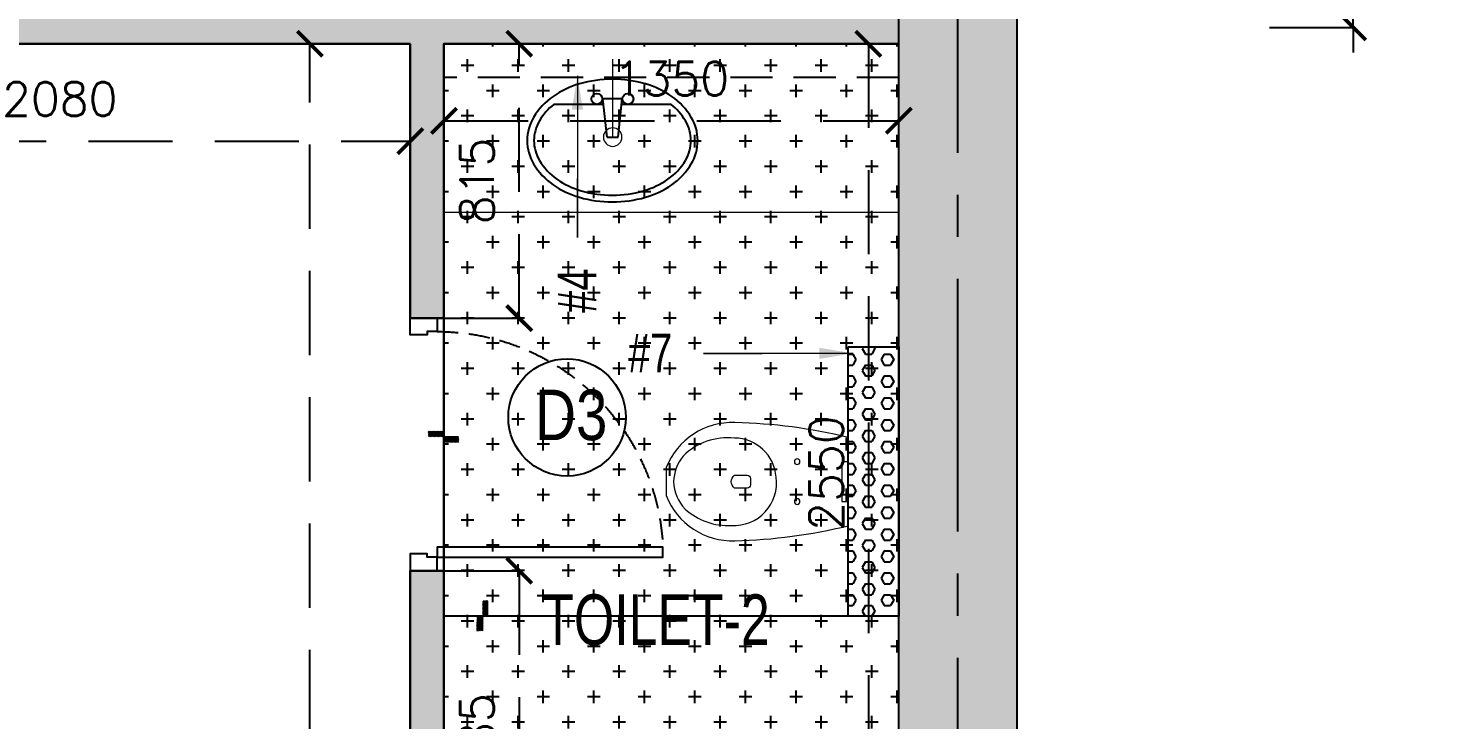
# Model space of a CAD drawing. Header units: millimetres. Extents: x 1124992 to 1258557, y -5767803 to -5695799.
# Drawn here: x 1224778 to 1228973, y -5716856 to -5714803 of the extents above; entities that cross this region are included whole.
import ezdxf
from ezdxf.enums import TextEntityAlignment as Align

# ---------------------------------------------------------------- set-up
doc = ezdxf.new("R2010")
doc.units = ezdxf.units.MM
doc.header["$LTSCALE"] = 1000
doc.header["$MEASUREMENT"] = 0
for name, pattern in [('$1$AUDIT_D_120904163729-0', [0]), ('$36$HIDDEN', [0.375, 0.25, -0.125]), ('3BHK-A$0$( Hidden )', [0.375, 0.25, -0.125]), ('3BHK-A$0$AUDIT_D_120904163729-0', [0]), ('3BHK-A$0$HIDDEN', [0.375, 0.25, -0.125]), ('AUDIT_D_120904163729-0', [0]), ('T8(T9 IS SIMILAR) - DIMENSION & TEXTING$0$HIDDEN', [0.375, 0.25, -0.125]), ('T8(T9 IS SIMILAR) - TYPICAL FLOOR ELEVATION$0$AUDIT_D_120904163729-0', [0]), ('T8(T9 IS SIMILAR) - TYPICAL FLOOR ELEVATION$0$HIDDEN', [0.375, 0.25, -0.125]), ('T8_REFUGE COLUMNS$0$CENTER2', [1.125, 0.75, -0.125, 0.125, -0.125])]:
    doc.linetypes.add(name, pattern=pattern)
doc.layers.get('0').update_dxf_attribs({"linetype": 'AUDIT_D_120904163729-0'})
for name, color, linetype in [('$0$A-HATCH -160', 251, '$1$AUDIT_D_120904163729-0'), ('$21$A-DIMENSIONS', 2, '$36$HIDDEN'), ('3BHK-A$0$$1$LEDGE WALL', 5, 'Continuous'), ('3BHK-A$0$A-DOOR-FULL', 2, 'Continuous'), ('3BHK-A$0$A-HATCH -160', 251, '3BHK-A$0$AUDIT_D_120904163729-0'), ('3BHK-A$0$A-SANITARY', 2, 'Continuous'), ('3BHK-A$0$a-tile drop', 3, 'Continuous'), ('3BHK-A$0$A-TOI SUNK 50MM', 8, 'Continuous'), ('3BHK-A$0$APT PLANS-typ$0$TILEDROP', 3, 'Continuous'), ('3BHK-A$0$ELEV.', 5, 'Continuous'), ('3BHK-A$0$LEDGE WALL', 5, 'Continuous'), ('T8(T9 IS SIMILAR) - DIMENSION & TEXTING$0$A-DIMENSIONS', 2, 'T8(T9 IS SIMILAR) - DIMENSION & TEXTING$0$HIDDEN'), ('T8(T9 IS SIMILAR) - DIMENSION & TEXTING$1$a-window-no', 125, 'Continuous'), ('T8(T9 IS SIMILAR) - TYPICAL FLOOR ELEVATION$0$A-DIM', 1, 'T8(T9 IS SIMILAR) - TYPICAL FLOOR ELEVATION$0$AUDIT_D_120904163729-0'), ('T8_REFUGE COLUMNS$0$A-CENTERLINE', 193, 'T8_REFUGE COLUMNS$0$CENTER2'), ('T8_REFUGE COLUMNS$0$A-RCC COLS', 3, 'Continuous'), ('T8_TYPICAL COLUMNS$0$A-RCC COLS', 3, 'Continuous')]:
    doc.layers.add(name, color=color, linetype=linetype)
for name, color, linetype, lineweight in [('3BHK-A$0$a-TOI-fixtures', 251, 'Continuous', 0), ('3BHK-A$0$A-WALL- 160', 6, 'Continuous', 30), ('T8(T9 IS SIMILAR) - DIMENSION & TEXTING$0$a-Text', 4, 'Continuous', 0), ('T8(T9 IS SIMILAR) - DIMENSION & TEXTING$0$R0-18-10-2014-T1-1st Podium Floor Plan$0$Text', 2, 'Continuous', 0), ('T8(T9 IS SIMILAR)$0$D&W', 8, 'Continuous', 25)]:
    doc.layers.add(name, color=color, linetype=linetype, lineweight=lineweight)
doc.layers.add('T8_REFUGE COLUMNS$1$COL-HATCH', color=7, linetype='Continuous', lineweight=25, true_color=0xa3a3a3)
doc.styles.add('T8(T9 IS SIMILAR) - DIMENSION & TEXTING$0$ARIAL ARROW', font='swisscl.ttf')
doc.styles.add('T8(T9 IS SIMILAR) - DIMENSION & TEXTING$0$Romans 1', font='romans.shx', dxfattribs={"height": 100})
doc.styles.add('T8(T9 IS SIMILAR) - DIMENSION & TEXTING$0$Tahoma', font='tahoma.ttf')
doc.styles.add('T8(T9 IS SIMILAR) - DIMENSION & TEXTING$1$LODHA STANDERD', font='sanss___.ttf')
doc.styles.add('T8(T9 IS SIMILAR) - TYPICAL FLOOR ELEVATION$0$Romans 1', font='romans.shx', dxfattribs={"height": 100})
doc.dimstyles.new('T8(T9 IS SIMILAR) - DIMENSION & TEXTING$0$ALPINE S', dxfattribs={"dimscale": 0, "dimtxt": 100, "dimasz": 75, "dimexe": 0, "dimexo": 0, "dimgap": 75, "dimtad": 1, "dimdec": 0, "dimzin": 0, "dimdsep": 46, "dimtxsty": 'T8(T9 IS SIMILAR) - DIMENSION & TEXTING$0$Romans 1', "dimblk": 'T8(T9 IS SIMILAR) - DIMENSION & TEXTING$0$_ArchTick', "dimcen": 0.09, "dimclrd": 256, "dimclre": 256, "dimclrt": 7, "dimadec": 0, "dimazin": 0, "dimtfac": 1, "dimtdec": 0, "dimtofl": 0, "dimtmove": 1, "dimatfit": 0, "dimldrblk": 'T8(T9 IS SIMILAR) - DIMENSION & TEXTING$0$_Open90', "dimfxl": 1, "dimtolj": 1, "dimtzin": 0, "dimarcsym": 0})
doc.dimstyles.new('T8(T9 IS SIMILAR) - DIMENSION & TEXTING$0$SAMATA STD', dxfattribs={"dimtxt": 100, "dimasz": 50, "dimexe": 50, "dimexo": 50, "dimgap": 10, "dimtad": 0, "dimdec": 0, "dimrnd": 5, "dimzin": 0, "dimdsep": 46, "dimtxsty": 'T8(T9 IS SIMILAR) - DIMENSION & TEXTING$0$Tahoma', "dimblk": 'T8(T9 IS SIMILAR) - DIMENSION & TEXTING$0$_Origin2', "dimcen": -50, "dimdle": 50, "dimclrd": 7, "dimclre": 7, "dimclrt": 7, "dimadec": 0, "dimazin": 0, "dimtfac": 1, "dimtdec": 0, "dimtmove": 1, "dimatfit": 3, "dimfxl": 150, "dimtfill": 1, "dimtolj": 1, "dimtzin": 0, "dimlwd": -1, "dimlwe": -1, "dimarcsym": 0})
doc.dimstyles.new('T8(T9 IS SIMILAR) - TYPICAL FLOOR ELEVATION$0$ALPINE S', dxfattribs={"dimscale": 0, "dimtxt": 100, "dimasz": 75, "dimexe": 0, "dimexo": 0, "dimgap": 75, "dimtad": 1, "dimdec": 0, "dimzin": 0, "dimdsep": 46, "dimtxsty": 'T8(T9 IS SIMILAR) - TYPICAL FLOOR ELEVATION$0$Romans 1', "dimblk": 'T8(T9 IS SIMILAR) - TYPICAL FLOOR ELEVATION$0$_ArchTick', "dimcen": 0.09, "dimclrd": 256, "dimclre": 256, "dimclrt": 7, "dimadec": 0, "dimazin": 0, "dimtfac": 1, "dimtdec": 0, "dimtofl": 0, "dimtmove": 1, "dimatfit": 0, "dimldrblk": 'T8(T9 IS SIMILAR) - TYPICAL FLOOR ELEVATION$0$_Open90', "dimfxl": 1, "dimtolj": 1, "dimtzin": 0, "dimarcsym": 0})

# ---------------------------------------------------------------- blocks, each defined once
blk = doc.blocks.new('T8(T9 IS SIMILAR) - DIMENSION & TEXTING$1$WINDOW TAG')
at = {"layer": 'T8(T9 IS SIMILAR) - DIMENSION & TEXTING$1$a-window-no'}
blk.add_circle((0, 0), 174.1, dxfattribs=at)
at = {"layer": 'T8(T9 IS SIMILAR) - DIMENSION & TEXTING$1$a-window-no', "style": 'T8(T9 IS SIMILAR) - DIMENSION & TEXTING$1$LODHA STANDERD'}
blk.add_attdef('WINDOW', text='', height=150, dxfattribs=at).set_placement((11.3, 2.8), align=Align.MIDDLE_CENTER)
blk = doc.blocks.new('T8(T9 IS SIMILAR) - DIMENSION & TEXTING$0$_ArchTick')
at = {"color": 0, "linetype": 'ByBlock', "const_width": 0.15}
blk.add_lwpolyline([(-0.5, -0.5), (0.5, 0.5)], dxfattribs=at)
blk = doc.blocks.new('*D380')
at = {"layer": 'T8(T9 IS SIMILAR) - DIMENSION & TEXTING$0$A-DIMENSIONS', "linetype": 'T8(T9 IS SIMILAR) - DIMENSION & TEXTING$0$HIDDEN', "lineweight": -2, "transparency": 16777216}
for p, q in [((1223831.7, -5715361), (1223831.7, -5715137.9)), ((1225911.9, -5715311), (1225911.9, -5715137.9))]:
    blk.add_line(p, q, dxfattribs=at)
at = {"layer": 'T8(T9 IS SIMILAR) - DIMENSION & TEXTING$0$A-DIMENSIONS', "lineweight": -2, "transparency": 16777216}
blk.add_line((1223831.7, -5715137.9), (1225911.9, -5715137.9), dxfattribs=at)
at = {"layer": 'T8(T9 IS SIMILAR) - DIMENSION & TEXTING$0$A-DIMENSIONS', "linetype": 'ByBlock', "lineweight": -2, "transparency": 16777216, "xscale": 75, "yscale": 75, "zscale": 75, "rotation": 180}
blk.add_blockref('T8(T9 IS SIMILAR) - DIMENSION & TEXTING$0$_ArchTick', (1223831.7, -5715137.9), dxfattribs=at)
at = {"layer": 'T8(T9 IS SIMILAR) - DIMENSION & TEXTING$0$A-DIMENSIONS', "linetype": 'ByBlock', "lineweight": -2, "transparency": 16777216, "xscale": 75, "yscale": 75, "zscale": 75}
blk.add_blockref('T8(T9 IS SIMILAR) - DIMENSION & TEXTING$0$_ArchTick', (1225911.9, -5715137.9), dxfattribs=at)
at = {"layer": 'T8(T9 IS SIMILAR) - DIMENSION & TEXTING$0$A-DIMENSIONS', "color": 7, "linetype": 'ByBlock', "transparency": 16777216, "insert": (1224871.8, -5715012.9), "char_height": 100, "attachment_point": 5, "style": 'T8(T9 IS SIMILAR) - DIMENSION & TEXTING$0$Romans 1'}
blk.add_mtext('\\A1;2080', dxfattribs=at)
blk = doc.blocks.new('T8(T9 IS SIMILAR) - DIMENSION & TEXTING$0$_Open90')
at = {"color": 0, "linetype": 'ByBlock', "lineweight": -2}
for p, q in [((0, 0), (-1, 0)), ((-0.5, 0.5), (0, 0)), ((0, 0), (-0.5, -0.5))]:
    blk.add_line(p, q, dxfattribs=at)
blk = doc.blocks.new('*D384')
at = {"layer": 'T8(T9 IS SIMILAR) - DIMENSION & TEXTING$0$A-DIMENSIONS', "linetype": 'T8(T9 IS SIMILAR) - DIMENSION & TEXTING$0$HIDDEN', "lineweight": -2, "transparency": 16777216}
for p, q in [((1226011.9, -5714848.7), (1226235.3, -5714848.7)), ((1226011.9, -5715663.7), (1226235.3, -5715663.7))]:
    blk.add_line(p, q, dxfattribs=at)
at = {"layer": 'T8(T9 IS SIMILAR) - DIMENSION & TEXTING$0$A-DIMENSIONS', "lineweight": -2, "transparency": 16777216}
blk.add_line((1226235.3, -5715663.7), (1226235.3, -5714848.7), dxfattribs=at)
at = {"layer": 'T8(T9 IS SIMILAR) - DIMENSION & TEXTING$0$A-DIMENSIONS', "linetype": 'ByBlock', "lineweight": -2, "transparency": 16777216, "xscale": 75, "yscale": 75, "zscale": 75}
for p, rotation in [((1226235.3, -5714848.7), 90), ((1226235.3, -5715663.7), 270)]:
    blk.add_blockref('T8(T9 IS SIMILAR) - DIMENSION & TEXTING$0$_ArchTick', p, dxfattribs=dict(at, rotation=rotation))
at = {"layer": 'T8(T9 IS SIMILAR) - DIMENSION & TEXTING$0$A-DIMENSIONS', "color": 7, "linetype": 'ByBlock', "transparency": 16777216, "insert": (1226110.3, -5715256.2), "char_height": 100, "attachment_point": 5, "rotation": 90, "style": 'T8(T9 IS SIMILAR) - DIMENSION & TEXTING$0$Romans 1'}
blk.add_mtext('\\A1;815', dxfattribs=at)
blk = doc.blocks.new('*D385')
at = {"layer": 'T8(T9 IS SIMILAR) - DIMENSION & TEXTING$0$A-DIMENSIONS', "linetype": 'T8(T9 IS SIMILAR) - DIMENSION & TEXTING$0$HIDDEN', "lineweight": -2, "transparency": 16777216}
for p, q in [((1226011.9, -5715448.7), (1226011.9, -5715077.3)), ((1227361.9, -5715448.7), (1227361.9, -5715077.3))]:
    blk.add_line(p, q, dxfattribs=at)
at = {"layer": 'T8(T9 IS SIMILAR) - DIMENSION & TEXTING$0$A-DIMENSIONS', "lineweight": -2, "transparency": 16777216}
blk.add_line((1226011.9, -5715077.3), (1227361.9, -5715077.3), dxfattribs=at)
at = {"layer": 'T8(T9 IS SIMILAR) - DIMENSION & TEXTING$0$A-DIMENSIONS', "linetype": 'ByBlock', "lineweight": -2, "transparency": 16777216, "xscale": 75, "yscale": 75, "zscale": 75, "rotation": 180}
blk.add_blockref('T8(T9 IS SIMILAR) - DIMENSION & TEXTING$0$_ArchTick', (1226011.9, -5715077.3), dxfattribs=at)
at = {"layer": 'T8(T9 IS SIMILAR) - DIMENSION & TEXTING$0$A-DIMENSIONS', "linetype": 'ByBlock', "lineweight": -2, "transparency": 16777216, "xscale": 75, "yscale": 75, "zscale": 75}
blk.add_blockref('T8(T9 IS SIMILAR) - DIMENSION & TEXTING$0$_ArchTick', (1227361.9, -5715077.3), dxfattribs=at)
at = {"layer": 'T8(T9 IS SIMILAR) - DIMENSION & TEXTING$0$A-DIMENSIONS', "color": 7, "linetype": 'ByBlock', "transparency": 16777216, "insert": (1226686.9, -5714952.3), "char_height": 100, "attachment_point": 5, "style": 'T8(T9 IS SIMILAR) - DIMENSION & TEXTING$0$Romans 1'}
blk.add_mtext('\\A1;1350', dxfattribs=at)
blk = doc.blocks.new('*D386')
at = {"layer": 'T8(T9 IS SIMILAR) - DIMENSION & TEXTING$0$A-DIMENSIONS', "linetype": 'T8(T9 IS SIMILAR) - DIMENSION & TEXTING$0$HIDDEN', "lineweight": -2, "transparency": 16777216}
for p, q in [((1227016, -5714848.7), (1227271.4, -5714848.7)), ((1227061.8, -5717398.7), (1227271.4, -5717398.7))]:
    blk.add_line(p, q, dxfattribs=at)
at = {"layer": 'T8(T9 IS SIMILAR) - DIMENSION & TEXTING$0$A-DIMENSIONS', "lineweight": -2, "transparency": 16777216}
blk.add_line((1227271.4, -5714848.7), (1227271.4, -5717398.7), dxfattribs=at)
at = {"layer": 'T8(T9 IS SIMILAR) - DIMENSION & TEXTING$0$A-DIMENSIONS', "linetype": 'ByBlock', "lineweight": -2, "transparency": 16777216, "xscale": 75, "yscale": 75, "zscale": 75}
for p, rotation in [((1227271.4, -5714848.7), 90), ((1227271.4, -5717398.7), 270)]:
    blk.add_blockref('T8(T9 IS SIMILAR) - DIMENSION & TEXTING$0$_ArchTick', p, dxfattribs=dict(at, rotation=rotation))
at = {"layer": 'T8(T9 IS SIMILAR) - DIMENSION & TEXTING$0$A-DIMENSIONS', "color": 7, "linetype": 'ByBlock', "transparency": 16777216, "insert": (1227146.4, -5716123.7), "char_height": 100, "attachment_point": 5, "rotation": 90, "style": 'T8(T9 IS SIMILAR) - DIMENSION & TEXTING$0$Romans 1'}
blk.add_mtext('\\A1;2550', dxfattribs=at)
blk = doc.blocks.new('*D389')
at = {"layer": 'T8(T9 IS SIMILAR) - DIMENSION & TEXTING$0$A-DIMENSIONS', "linetype": 'T8(T9 IS SIMILAR) - DIMENSION & TEXTING$0$HIDDEN', "lineweight": -2, "transparency": 16777216}
for p, q in [((1226011.9, -5716413.7), (1226235.3, -5716413.7)), ((1226011.9, -5717398.7), (1226235.3, -5717398.7))]:
    blk.add_line(p, q, dxfattribs=at)
at = {"layer": 'T8(T9 IS SIMILAR) - DIMENSION & TEXTING$0$A-DIMENSIONS', "lineweight": -2, "transparency": 16777216}
blk.add_line((1226235.3, -5716413.7), (1226235.3, -5717398.7), dxfattribs=at)
at = {"layer": 'T8(T9 IS SIMILAR) - DIMENSION & TEXTING$0$A-DIMENSIONS', "linetype": 'ByBlock', "lineweight": -2, "transparency": 16777216, "xscale": 75, "yscale": 75, "zscale": 75}
for p, rotation in [((1226235.3, -5716413.7), 90), ((1226235.3, -5717398.7), 270)]:
    blk.add_blockref('T8(T9 IS SIMILAR) - DIMENSION & TEXTING$0$_ArchTick', p, dxfattribs=dict(at, rotation=rotation))
at = {"layer": 'T8(T9 IS SIMILAR) - DIMENSION & TEXTING$0$A-DIMENSIONS', "color": 7, "linetype": 'ByBlock', "transparency": 16777216, "insert": (1226110.3, -5716906.2), "char_height": 100, "attachment_point": 5, "rotation": 90, "style": 'T8(T9 IS SIMILAR) - DIMENSION & TEXTING$0$Romans 1'}
blk.add_mtext('\\A1;985', dxfattribs=at)
blk = doc.blocks.new('*D321')
at = {"layer": 'T8(T9 IS SIMILAR) - DIMENSION & TEXTING$0$A-DIMENSIONS', "linetype": 'T8(T9 IS SIMILAR) - DIMENSION & TEXTING$0$HIDDEN', "lineweight": -2, "transparency": 16777216}
for p, q in [((1225447.5, -5714848.5), (1225614.3, -5714848.5)), ((1225447.5, -5719523.3), (1225614.3, -5719523.3))]:
    blk.add_line(p, q, dxfattribs=at)
at = {"layer": 'T8(T9 IS SIMILAR) - DIMENSION & TEXTING$0$A-DIMENSIONS', "lineweight": -2, "transparency": 16777216}
blk.add_line((1225614.3, -5719523.3), (1225614.3, -5714848.5), dxfattribs=at)
at = {"layer": 'T8(T9 IS SIMILAR) - DIMENSION & TEXTING$0$A-DIMENSIONS', "linetype": 'ByBlock', "lineweight": -2, "transparency": 16777216, "xscale": 75, "yscale": 75, "zscale": 75}
for p, rotation in [((1225614.3, -5714848.5), 90), ((1225614.3, -5719523.3), 270)]:
    blk.add_blockref('T8(T9 IS SIMILAR) - DIMENSION & TEXTING$0$_ArchTick', p, dxfattribs=dict(at, rotation=rotation))
at = {"layer": 'T8(T9 IS SIMILAR) - DIMENSION & TEXTING$0$A-DIMENSIONS', "color": 7, "linetype": 'ByBlock', "transparency": 16777216, "insert": (1225489.3, -5717185.9), "char_height": 100, "attachment_point": 5, "rotation": 90, "style": 'T8(T9 IS SIMILAR) - DIMENSION & TEXTING$0$Romans 1'}
blk.add_mtext('\\A1;4675', dxfattribs=at)
blk = doc.blocks.new('T8(T9 IS SIMILAR) - DIMENSION & TEXTING$0$_Origin2')
at = {"color": 0, "linetype": 'ByBlock', "lineweight": -2}
blk.add_line((-0.5, 0), (-1, 0), dxfattribs=at)
for radius in [0.5, 0.25]:
    blk.add_circle((0, 0), radius, dxfattribs=at)
blk = doc.blocks.new('T8_REFUGE COLUMNS')
at = {"layer": 'T8_REFUGE COLUMNS$1$COL-HATCH', "linetype": 'ByBlock'}
h = blk.add_hatch(color=256, dxfattribs=at)
h.dxf.hatch_style = 1
h.paths.add_polyline_path([(1227712.1, -5718799.9), (1227362.1, -5718799.9), (1227362.1, -5709299.9), (1227712.1, -5709299.9)])
at = {"layer": 'T8_REFUGE COLUMNS$0$A-CENTERLINE'}
blk.add_line((1227537.1, -5720797.2), (1227537.1, -5702690.8), dxfattribs=at)
at = {"layer": 'T8_REFUGE COLUMNS$0$A-RCC COLS', "linetype": 'ByBlock'}
blk.add_lwpolyline([(1227712.1, -5718799.9), (1227362.1, -5718799.9), (1227362.1, -5709299.9), (1227712.1, -5709299.9)], close=True, dxfattribs=at)
blk = doc.blocks.new('T8_TYPICAL COLUMNS')
at = {"layer": 'T8_TYPICAL COLUMNS$0$A-RCC COLS', "linetype": 'ByBlock'}
blk.add_blockref('T8_REFUGE COLUMNS', (0, 0), dxfattribs=at)
blk = doc.blocks.new('*U603')
for points in [[(-710, 0), (-670, 0), (-670, 30), (-660, 30), (-660, 80), (-710, 80)], [(40, 0), (0, 0), (0, 30), (-10, 30), (-10, 80), (40, 80)], [(0, 0), (0, -670), (-30, -670), (-30, 0)]]:
    blk.add_lwpolyline(points, close=True)
at = {"color": 0, "linetype": 'ByBlock', "ltscale": 0.25}
blk.add_arc((1, 0.4), 671, 180.0347, 267.627, dxfattribs=at)
blk = doc.blocks.new('3BHK-A$0$EWC 1-flat-3')
at = {"layer": '3BHK-A$0$a-TOI-fixtures', "ltscale": 1.5}
blk.add_line((130.9, 0), (-130.9, 0), dxfattribs=at)
for points in [[(-130.9, 0, -0.055103), (-175.3, 336.2, -0.321827), (-41.6, 540), (41.6, 540, -0.321827), (175.3, 336.2, -0.055103), (130.9, 0, -27.681239)], [(-13.2, 214.3, -0.391448), (-129.3, 337.7, -0.224585), (-76.1, 489.9, -0.160675), (0, 518.7, -0.183016), (81.6, 484.1, -0.201424), (130, 346.4, -0.474507), (-13.2, 214.3, -2.927417)], [(-9.5, 290.2), (9.5, 290.2, 0.414214), (18.9, 299.7), (18.9, 337.6, 0.5), (-18.9, 337.6), (-18.9, 299.7, 0.414214), (-9.5, 290.2, 0.530498)]]:
    blk.add_lwpolyline(points, format="xyb", dxfattribs=at)
at = {"layer": '3BHK-A$0$a-TOI-fixtures'}
blk.add_lwpolyline([(-59.2, 0), (-59.2, 18.9), (59.2, 18.9), (59.2, 0)], close=True, dxfattribs=at)
at = {"layer": '3BHK-A$0$a-TOI-fixtures', "ltscale": 1.5}
for centre in [(-59.2, 151.6), (59.2, 151.6)]:
    blk.add_circle(centre, 8.31, dxfattribs=at)
blk = doc.blocks.new('3BHK-A$0$WB1')
at = {"layer": '3BHK-A$0$A-SANITARY', "color": 0, "ltscale": 1000}
for p, q in [((190074.4, -1779394.5), (190063, -1779507.9)), ((190106.8, -1779394.5), (190119.9, -1779507.9)), ((189917.5, -1779491.7), (190064.6, -1779491.7)), ((190061.5, -1779507.9), (190121.4, -1779507.9)), ((190118, -1779491.7), (190265.4, -1779491.7))]:
    blk.add_line(p, q, dxfattribs=at)
at = {"layer": '3BHK-A$0$A-SANITARY', "color": 0}
blk.add_line((190106.8, -1779394.5), (190074.4, -1779394.5), dxfattribs=at)
for centre, major_axis, start_param, end_param in [((190067.1, -1779471.3), (-69.6, 256.7), 0.015739, 0.342992), ((190091.4, -1779555.7), (-92.6, 341.5), 6.018375, 6.298924), ((190091.4, -1779555.7), (-87.3, 322), 6.018375, 6.298924), ((190091.4, -1779555.7), (-92.6, 341.5), 5.737826, 6.018375), ((190091.4, -1779555.7), (-87.3, 322), 5.737826, 6.018375), ((190115.8, -1779471.3), (-69.6, 256.7), 5.410573, 5.737826), ((190030, -1779417.8), (-52.6, 193.9), 0.342992, 0.768932), ((190030, -1779417.8), (-47.3, 174.4), 0.342992, 0.768932), ((190067.1, -1779471.3), (-64.3, 237.2), 0.015739, 0.342992), ((190115.8, -1779471.3), (-64.3, 237.2), 5.410573, 5.737826), ((190152.9, -1779417.8), (-47.3, 174.4), 4.984633, 5.410573), ((190152.9, -1779417.8), (-52.6, 193.9), 4.984633, 5.410573), ((189973.2, -1779384.1), (-35.3, 130.2), 0.768932, 1.305986), ((190209.6, -1779384.1), (-35.3, 130.2), 4.447579, 4.984633), ((189973.2, -1779384.1), (-30, 110.7), 0.768932, 1.305986), ((190209.6, -1779384.1), (-30, 110.7), 4.447579, 4.984633), ((189973.2, -1779384.1), (-35.3, 130.2), 1.305986, 1.84304), ((189973.2, -1779384.1), (-30, 110.7), 1.305986, 1.84304), ((190209.6, -1779384.1), (-30, 110.7), 3.910525, 4.447579), ((190209.6, -1779384.1), (-35.3, 130.2), 3.910525, 4.447579), ((190030, -1779350.3), (-52.6, 193.9), 1.84304, 2.268981), ((190030, -1779350.3), (-47.3, 174.4), 1.84304, 2.20494), ((190152.9, -1779350.3), (-47.3, 174.4), 3.548625, 3.910525), ((190152.9, -1779350.3), (-52.6, 193.9), 3.484585, 3.910525), ((190067.1, -1779296.9), (-69.6, 256.7), 2.268981, 2.596234), ((190045.3, -1779507.9), (-4.2, 15.6), 6.018375, 12.30156), ((190137.6, -1779507.9), (-4.2, 15.6), 6.018375, 12.30156), ((190115.8, -1779296.9), (-69.6, 256.7), 3.157331, 3.484585), ((190091.4, -1779212.5), (-92.6, 341.5), 2.596234, 2.876783), ((190091.4, -1779212.5), (-92.6, 341.5), 2.876783, 3.157331)]:
    blk.add_ellipse(centre, major_axis=major_axis, ratio=1, start_param=start_param, end_param=end_param, dxfattribs=at)
blk = doc.blocks.new('3BHK-A$0$TILE DROP -x')
at = {"layer": '3BHK-A$0$APT PLANS-typ$0$TILEDROP'}
h = blk.add_hatch(dxfattribs=at)
h.set_pattern_fill('ACET-2D-ANSI31', color=8, scale=90, angle=90, style=0)
h.set_pattern_definition([(135, (-851695.914, 5365039.183), (-7.954951288, -7.954951288), [])])
h.paths.add_polyline_path([(-58324, -19206), (-58324, -19024), (-58262, -19024), (-58262, -19206)])
edge = h.paths.add_edge_path()
edge.add_line((-58324, -19381), (-58394, -19381))
edge.add_line((-58324, -19206), (-58324, -19381))
edge.add_line((-58393, -19206), (-58324, -19206))
edge.add_line((-58393, -19381), (-58393, -19206))
at = {"layer": '3BHK-A$0$APT PLANS-typ$0$TILEDROP', "color": 1}
blk.add_line((-58154, -19206), (-58434, -19206), dxfattribs=at)
at = {"layer": '3BHK-A$0$APT PLANS-typ$0$TILEDROP', "color": 20, "const_width": 10}
for points in [[(-58262, -19206), (-58262, -19024)], [(-58324, -19381), (-58324, -19206)], [(-58324, -19206), (-58262, -19206)]]:
    blk.add_lwpolyline(points, dxfattribs=at)
blk = doc.blocks.new('3BHK-A')
at = {"layer": '3BHK-A$0$A-HATCH -160', "linetype": 'ByBlock'}
h = blk.add_hatch(dxfattribs=at)
h.set_pattern_fill('ZIGZAG', color=256, scale=250)
h.set_pattern_definition([(9e-15, (1e-08, 0), (31.25, 31.25), [31.25, -31.25]), (90, (31.25, 0), (-31.25, 31.25), [31.25, -31.25])])
h.paths.add_polyline_path([(1185182.8, -5714749.5), (1186532.7, -5714749.5), (1186532.7, -5714149.5), (1186632.7, -5714149.5), (1186632.7, -5714749.5), (1188712.7, -5714749.5), (1188712.7, -5714049.5), (1189032.5, -5714049.5), (1189032.5, -5714149.5), (1188812.7, -5714149.5), (1188812.7, -5715449.5), (1189032.5, -5715449.5), (1189032.5, -5715549.5), (1188712.7, -5715549.5), (1188712.7, -5714849.5), (1186632.7, -5714849.5), (1186632.7, -5715664.5), (1186532.7, -5715664.5), (1186532.7, -5714849.5), (1185182.8, -5714849.5)])
h.paths.add_polyline_path([(1185182.8, -5713249.5), (1185782.7, -5713249.5), (1185782.7, -5713149.5), (1185182.8, -5713149.5)])
h.paths.add_polyline_path([(1186532.7, -5710699.5), (1186632.7, -5710699.5), (1186632.7, -5713249.5), (1186532.7, -5713249.5)])
h.paths.add_polyline_path([(1186532.7, -5717399.5), (1186632.7, -5717399.5), (1186632.7, -5716414.5), (1186532.7, -5716414.5)])
h.paths.add_polyline_path([(1194902.2, -5715375), (1194082.3, -5715375), (1194082.3, -5715475), (1194902.2, -5715475)])
h.paths.add_polyline_path([(1195782.2, -5715375), (1196682.2, -5715375), (1196682.2, -5715475), (1195782.2, -5715475)])
h.paths.add_polyline_path([(1194132.5, -5714149.9), (1196532.4, -5714149.9), (1196532.4, -5714049.9), (1194132.5, -5714049.9)])
h.paths.add_polyline_path([(1197432.4, -5711800.2), (1197532.4, -5711800.2), (1197532.4, -5714149.9), (1197432.4, -5714149.9)])
h.paths.add_polyline_path([(1198282.4, -5714149.9), (1198958.7, -5714149.9), (1198958.7, -5714049.9), (1198282.4, -5714049.9)])
h.paths.add_polyline_path([(1196871.9, -5720208.6), (1196082.2, -5720209.7), (1196082.3, -5720109.7), (1196082.2, -5720109.7), (1196182.2, -5720109.7), (1196871.9, -5720108.6)])
h.paths.add_polyline_path([(1193397.2, -5709939.9), (1193882.3, -5709939.6), (1193882.3, -5710040.1), (1193397.3, -5710040.1)])
h.paths.add_polyline_path([(1186632.7, -5708554.7), (1187192.3, -5708554.8), (1187192.3, -5708654.7), (1186632.7, -5708654.7)])
h.paths.add_polyline_path([(1194182.3, -5715724), (1194082.3, -5715724), (1194082.3, -5715474), (1194182.3, -5715474)])
at = {"layer": '3BHK-A$0$A-TOI SUNK 50MM'}
h = blk.add_hatch(dxfattribs=at)
h.set_pattern_fill('CROSS', color=256, scale=300, style=0)
h.set_pattern_definition([(9e-15, (-0.65, 1286.84), (75, 75), [37.5, -112.5]), (90, (18.1, 1268.09), (-75, 75), [37.5, -112.5])])
h.paths.add_polyline_path([(1186532.7, -5713148.5), (1185182.4, -5713148.5), (1185182.4, -5710698.5), (1186532.7, -5710698.5)])
h.paths.add_polyline_path([(1185182.4, -5714848.6), (1186532.7, -5714848.6), (1186532.7, -5717398.5), (1185182.4, -5717398.5)])
at = {"layer": '3BHK-A$0$LEDGE WALL'}
h = blk.add_hatch(dxfattribs=at)
h.set_pattern_fill('HEX', color=8, scale=150, angle=180)
h.set_pattern_definition([(180, (1e-08, -100), (-4e-15, -32.47595264), [18.75, -37.5]), (300, (1e-08, -100), (28.125, 16.23797632), [18.75, -37.5]), (240, (-18.75, -100), (28.125, -16.23797632), [18.75, -37.5])])
h.paths.add_polyline_path([(1185332.8, -5715748.5), (1185182.8, -5715748.5), (1185182.8, -5716548.5), (1185332.8, -5716548.5)])
at = {"layer": '3BHK-A$0$$1$LEDGE WALL', "linetype": '3BHK-A$0$( Hidden )', "ltscale": 0.5}
blk.add_line((1185182.4, -5714948.6, 0), (1186532.7, -5714948.7), dxfattribs=at)
at = {"layer": '3BHK-A$0$A-TOI SUNK 50MM'}
blk.add_line((1186532.7, -5716413.5, 0), (1186532.7, -5715663.5, 0), dxfattribs=at)
at = {"layer": '3BHK-A$0$A-TOI SUNK 50MM', "elevation": 0}
blk.add_lwpolyline([(1185182.4, -5714848.6), (1186532.7, -5714848.6), (1186532.7, -5717398.5), (1185182.4, -5717398.5)], close=True, dxfattribs=at)
at = {"layer": '3BHK-A$0$a-TOI-fixtures'}
blk.add_line((1186182.9, -5714848.6, 0), (1185532.6, -5714848.6, 0), dxfattribs=at)
at = {"layer": '3BHK-A$0$a-TOI-fixtures', "extrusion": (-2.53026e-07, -3.57019e-09, 1)}
blk.add_line((1186031.9, -5715125.8, 0), (1186031.9, -5714894.2, 0), dxfattribs=at)
at = {"layer": '3BHK-A$0$a-TOI-fixtures', "ltscale": 500}
blk.add_line((1186532.7, -5715348.6), (1185182.8, -5715348.6), dxfattribs=at)
at = {"layer": '3BHK-A$0$a-TOI-fixtures', "extrusion": (-2.53026e-07, -3.57019e-09, 1)}
blk.add_circle((1186031.9, -5715125.8, -0.3), 27.5, dxfattribs=at)
at = {"layer": '3BHK-A$0$A-WALL- 160', "linetype": 'ByBlock'}
for p, q in [((1186532.7, -5714848.5, 0), (1185182.8, -5714848.5, 0)), ((1186532.7, -5714848.5, 0), (1186532.7, -5715663.5, 0)), ((1188712.7, -5714848.5, 0), (1186632.7, -5714848.5, 0)), ((1186632.7, -5714848.5, 0), (1186632.7, -5715663.5, 0)), ((1186632.7, -5715663.5, 0), (1186532.7, -5715663.5, 0)), ((1186632.7, -5716413.5, 0), (1186532.7, -5716413.5, 0)), ((1186532.7, -5716413.5, 0), (1186532.7, -5717398.5, 0)), ((1186632.7, -5716413.5, 0), (1186632.7, -5717398.5, 0))]:
    blk.add_line(p, q, dxfattribs=at)
at = {"layer": '3BHK-A$0$ELEV.'}
blk.add_line((1185182.4, -5716548.5, 0), (1186532.7, -5716548.5, 0), dxfattribs=at)
at = {"layer": '3BHK-A$0$LEDGE WALL', "elevation": 0}
blk.add_lwpolyline([(1185332.8, -5715748.5), (1185182.8, -5715748.5), (1185182.8, -5716548.5), (1185332.8, -5716548.5)], close=True, dxfattribs=at)
at = {"layer": '3BHK-A$0$A-DOOR-FULL', "linetype": '3BHK-A$0$HIDDEN', "rotation": 270}
blk.add_blockref('*U603', (1186552.7, -5716373.5, 0), dxfattribs=at)
at = {"layer": '3BHK-A$0$a-tile drop', "xscale": -0.25, "yscale": 0.25, "zscale": 0.25, "rotation": 270}
blk.add_blockref('3BHK-A$0$TILE DROP -x', (1191334.2, -5701434, 0), dxfattribs=at)
at = {"layer": '3BHK-A$0$a-tile drop', "xscale": -0.25, "yscale": 0.25, "zscale": 0.25}
blk.add_blockref('3BHK-A$0$TILE DROP -x', (1171836.5, -5711747.1, 0), dxfattribs=at)
at = {"layer": '3BHK-A$0$a-TOI-fixtures', "extrusion": (-2.28199e-17, -8.33598e-18, -1), "zscale": -0.9999999999999998, "rotation": 179.9999999999999}
blk.add_blockref('3BHK-A$0$WB1', (-995941.3, -7494520.3, 0), dxfattribs=at)
at = {"layer": '3BHK-A$0$a-TOI-fixtures', "extrusion": (0, 0, -1), "xscale": -0.9999999999999998, "zscale": -0.9999999999999998, "rotation": 90}
blk.add_blockref('3BHK-A$0$EWC 1-flat-3', (-1185332.8, -5716149, 0), dxfattribs=at)
blk = doc.blocks.new('T8(T9 IS SIMILAR) - TYPICAL FLOOR ELEVATION$0$_ArchTick')
at = {"color": 0, "linetype": 'ByBlock', "const_width": 0.15}
blk.add_lwpolyline([(-0.5, -0.5), (0.5, 0.5)], dxfattribs=at)
blk = doc.blocks.new('*D750')
at = {"layer": 'T8(T9 IS SIMILAR) - TYPICAL FLOOR ELEVATION$0$A-DIM', "lineweight": -2, "transparency": 16777216}
for p, q in [((1228973, -5714621.1), (1228973, -5714214)), ((1228710.5, -5714599.9), (1228710.5, -5714524.9)), ((1228710.5, -5714799.9), (1228710.5, -5714599.9)), ((1228710.5, -5714699.9), (1228973, -5714621.1)), ((1228710.5, -5714799.9), (1228710.5, -5714874.9))]:
    blk.add_line(p, q, dxfattribs=at)
at = {"layer": 'T8(T9 IS SIMILAR) - TYPICAL FLOOR ELEVATION$0$A-DIM', "linetype": 'T8(T9 IS SIMILAR) - TYPICAL FLOOR ELEVATION$0$HIDDEN', "lineweight": -2, "transparency": 16777216}
for p, q in [((1228462.1, -5714599.9), (1228710.5, -5714599.9)), ((1228462.1, -5714799.9), (1228710.5, -5714799.9))]:
    blk.add_line(p, q, dxfattribs=at)
at = {"layer": 'T8(T9 IS SIMILAR) - TYPICAL FLOOR ELEVATION$0$A-DIM', "linetype": 'ByBlock', "lineweight": -2, "transparency": 16777216, "xscale": 75, "yscale": 75, "zscale": 75}
for p, rotation in [((1228710.5, -5714599.9), 270), ((1228710.5, -5714799.9), 90)]:
    blk.add_blockref('T8(T9 IS SIMILAR) - TYPICAL FLOOR ELEVATION$0$_ArchTick', p, dxfattribs=dict(at, rotation=rotation))
at = {"layer": 'T8(T9 IS SIMILAR) - TYPICAL FLOOR ELEVATION$0$A-DIM', "color": 7, "linetype": 'ByBlock', "transparency": 16777216, "insert": (1228848, -5714417.5), "char_height": 100, "attachment_point": 5, "rotation": 90, "style": 'T8(T9 IS SIMILAR) - TYPICAL FLOOR ELEVATION$0$Romans 1'}
blk.add_mtext('\\A1;200', dxfattribs=at)
blk = doc.blocks.new('T8(T9 IS SIMILAR) - TYPICAL FLOOR ELEVATION$0$_Open90')
at = {"color": 0, "linetype": 'ByBlock', "lineweight": -2}
for p, q in [((0, 0), (-1, 0)), ((-0.5, 0.5), (0, 0)), ((0, 0), (-0.5, -0.5))]:
    blk.add_line(p, q, dxfattribs=at)
blk = doc.blocks.new('T8(T9 IS SIMILAR) - DIMENSION & TEXTING')
at = {"layer": 'T8(T9 IS SIMILAR) - DIMENSION & TEXTING$1$a-window-no'}
ref = blk.add_blockref('T8(T9 IS SIMILAR) - DIMENSION & TEXTING$1$WINDOW TAG', (1226377.1, -5715958.3, 0.5), dxfattribs=at)
ref.add_attrib('WINDOW', 'D3', dxfattribs={"height": 150, "style": 'T8(T9 IS SIMILAR) - DIMENSION & TEXTING$1$LODHA STANDERD', "width": 0.8}).set_placement((1226389.8, -5715950.8, 0.5), align=Align.MIDDLE_CENTER)
at = {"layer": 'T8(T9 IS SIMILAR) - DIMENSION & TEXTING$0$a-Text', "style": 'T8(T9 IS SIMILAR) - DIMENSION & TEXTING$0$ARIAL ARROW'}
blk.add_text('TOILET-2', height=150, dxfattribs=at).set_placement((1226303.7, -5716633.8, 0.5))
at = {"layer": 'T8(T9 IS SIMILAR) - DIMENSION & TEXTING$0$R0-18-10-2014-T1-1st Podium Floor Plan$0$Text', "linetype": 'ByBlock', "style": 'T8(T9 IS SIMILAR) - DIMENSION & TEXTING$0$ARIAL ARROW'}
blk.add_text('#4', height=114.75, rotation=90, dxfattribs=at).set_placement((1226464.1, -5715647.4, 0))
blk.add_text('#7', height=114.75, dxfattribs=at).set_placement((1226558.3, -5715824.2, 0))
at = {"layer": 'T8(T9 IS SIMILAR) - DIMENSION & TEXTING$0$A-DIMENSIONS', "linetype": 'ByBlock'}
for base, p1, p2, angle, picture, middle in [((1225614.3, -5714848.5, 0.5), (1225447.5, -5719523.3, 1), (1225447.5, -5714848.5, 1), 270, '*D321', (1225489.3, -5717185.9, 0.5)), ((1226235.3, -5714848.7, 0.5), (1226011.9, -5715663.7, 0.5), (1226011.9, -5714848.7, 0.5), 270, '*D384', (1226110.3, -5715256.2, 0.5)), ((1227271.4, -5717398.7, 0.5), (1227016, -5714848.7, 0.5), (1227061.8, -5717398.7, 0.5), 270, '*D386', (1227146.4, -5716123.7, 0.5)), ((1226235.3, -5717398.7, 0.5), (1226011.9, -5716413.7, 0.5), (1226011.9, -5717398.7, 0.5), 90, '*D389', (1226110.3, -5716906.2, 0.5))]:
    dim = blk.add_linear_dim(base=base, p1=p1, p2=p2, angle=angle, dimstyle='T8(T9 IS SIMILAR) - DIMENSION & TEXTING$0$ALPINE S', override={"dimscale": 1, "dimfxl": 5, "dimarcsym": 1}, dxfattribs=at)
    dim.commit()
    dim.dimension.update_dxf_attribs({"geometry": picture, "text_midpoint": middle})
for base, p1, p2, picture, middle in [((1227361.9, -5715077.3, 0.5), (1226011.9, -5715448.7, 0.5), (1227361.9, -5715448.7, 0.9), '*D385', (1226686.9, -5714952.3, 0.5)), ((1225911.9, -5715137.9, 0.5), (1223831.7, -5715361, 0.5), (1225911.9, -5715311, 0.5), '*D380', (1224871.8, -5715012.9, 0.5))]:
    dim = blk.add_linear_dim(base=base, p1=p1, p2=p2, dimstyle='T8(T9 IS SIMILAR) - DIMENSION & TEXTING$0$ALPINE S', override={"dimscale": 1, "dimfxl": 5, "dimarcsym": 1}, dxfattribs=at)
    dim.commit()
    dim.dimension.update_dxf_attribs({"geometry": picture, "text_midpoint": middle})
at = {"layer": 'T8(T9 IS SIMILAR) - DIMENSION & TEXTING$0$R0-18-10-2014-T1-1st Podium Floor Plan$0$Text'}
for points in [[(1226407.9, -5714943.9), (1226407.9, -5715423.8), (1226407.9, -5715249.1)], [(1227226.4, -5715768), (1226781.9, -5715768), (1226956.6, -5715768)]]:
    blk.add_leader(points, dimstyle='T8(T9 IS SIMILAR) - DIMENSION & TEXTING$0$SAMATA STD', override={"dimscale": 1, "dimasz": 100, "dimclrd": 2, "dimfxlon": 1, "dimarcsym": 1}, dxfattribs=at)
blk = doc.blocks.new('T8(T9 IS SIMILAR) - TYPICAL FLOOR ELEVATION')
at = {"layer": 'T8(T9 IS SIMILAR) - TYPICAL FLOOR ELEVATION$0$A-DIM', "linetype": 'ByBlock'}
dim = blk.add_linear_dim(base=(1228710.5, -5714599.9), p1=(1228462.1, -5714799.9), p2=(1228462.1, -5714599.9), angle=90, dimstyle='T8(T9 IS SIMILAR) - TYPICAL FLOOR ELEVATION$0$ALPINE S', override={"dimscale": 1, "dimfxl": 5, "dimarcsym": 1}, dxfattribs=at)
dim.commit()
dim.dimension.update_dxf_attribs({"geometry": '*D750', "text_midpoint": (1228848, -5714546.1)})
blk = doc.blocks.new('T8(T9 IS SIMILAR)')
at = {"layer": 'T8(T9 IS SIMILAR)$0$D&W', "linetype": 'ByBlock', "xscale": -1}
blk.add_blockref('3BHK-A', (2412544.6, 0, 0.5), dxfattribs=at)
at = {"layer": 'T8(T9 IS SIMILAR)$0$D&W', "linetype": 'ByBlock'}
blk.add_blockref('T8(T9 IS SIMILAR) - TYPICAL FLOOR ELEVATION', (0, 0), dxfattribs=at)
blk.add_blockref('T8_TYPICAL COLUMNS', (0, 0), dxfattribs=at)

msp = doc.modelspace()

# ---------------------------------------------------------------- block references
at = {"layer": '$21$A-DIMENSIONS', "linetype": 'ByBlock'}
msp.add_blockref('T8(T9 IS SIMILAR)', (0, 0), dxfattribs=at)

# ---------------------------------------------------------------- next in the draw order: block references
at = {"layer": '$0$A-HATCH -160', "linetype": 'ByBlock'}
msp.add_blockref('T8(T9 IS SIMILAR) - DIMENSION & TEXTING', (0, 0), dxfattribs=at)

doc.saveas('drawing.dxf')
